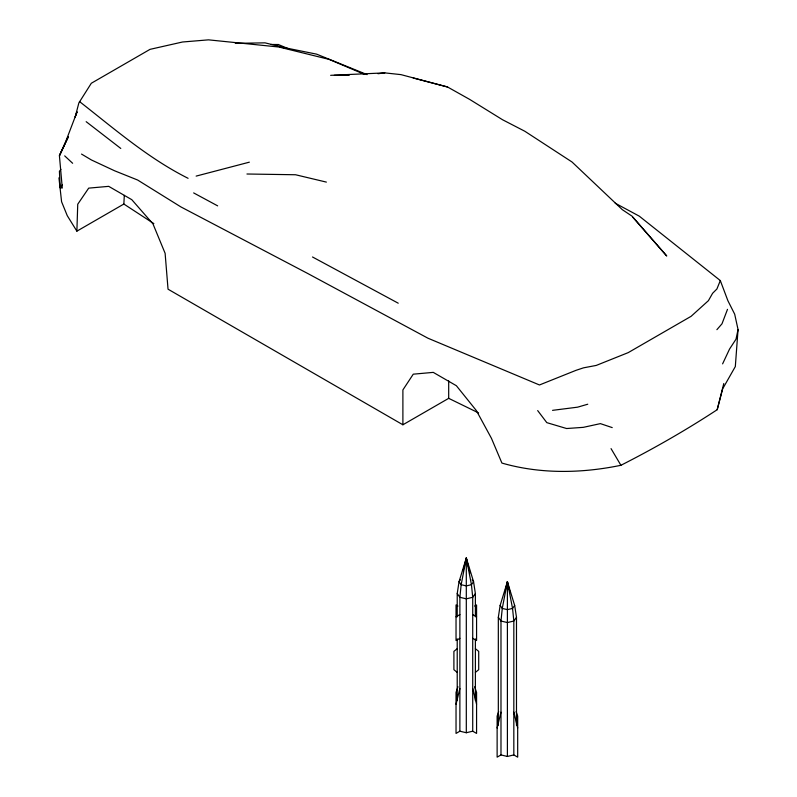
<?xml version="1.0" encoding="UTF-8"?>
<svg xmlns="http://www.w3.org/2000/svg" width="797" height="797" viewBox="0 0 797 797"><rect width="100%" height="100%" fill="white"/><g stroke="black" fill="none" stroke-linecap="round" stroke-linejoin="round"><path stroke-width="1.2" d="M124.312 195.365L123.854 204.042L76.881 231.16L77.737 204.231L88.696 188.132L108.701 186.349L131.804 199.688L152.974 223.897L165.118 253.316L168.037 289.191L402.893 424.781L448.691 398.341L478.569 412.916M615.224 203.205L639.284 216.156L720.309 280.564L727.91 300.748L734.685 314.167L738.052 329.55L735.322 366.56L722.68 388.806L717.2 409.698A1065.32 615.055 0 0 1 620.913 465.289C581.77 473.398 540.565 474.215 501.911 463.067L491.45 438.33L476.377 410.604L456.372 385.718L433.269 372.378L413.264 374.172L402.893 389.922L402.893 424.781M457.219 616.848L457.219 593.586L459.042 581.73L466.305 558L473.567 581.73L475.381 593.586L475.381 616.848M498.324 725.18L498.324 617.316L500.137 605.451L507.4 581.73L514.673 605.451L516.486 617.316L516.486 725.18M468.586 567.225L466.305 558L461.164 584.689L459.879 597.302L459.879 731.198L456.033 733.419L456.033 692.404L457.956 686.735M509.97 592.111L507.4 581.73L502.269 608.42L500.984 621.022L500.984 754.928L497.129 757.15L497.129 716.134L498.673 711.601M738.052 329.55L736 339.203L729.554 349.046L722.6 363.87M456.033 704.269L459.879 688.488M497.129 728L500.984 712.209M463.167 570.682L466.305 558L471.445 584.689L472.721 597.302L472.721 731.198L476.576 733.419L476.576 692.404L474.653 686.735M505.408 589.8L507.4 581.73L512.541 608.42L513.826 621.022L513.826 754.928L517.681 757.15L517.681 716.134L516.137 711.601M717.2 409.698L723.776 383.536M727.502 309.336L721.992 323.801L716.892 329.669M720.309 280.564L716.911 288.982L712.598 293.296L708.413 300.668L691.089 316.329L628.245 352.613L596.246 365.425L583.484 367.845L576.002 370.336L539.469 384.971L427.909 338.187L307.602 273.421L180.919 206.931L137.652 180.032L114.559 170.767L91.456 159.988L81.533 154.08M68.283 136.815L59.416 155.704L62.286 188.042L60.203 187.703L59.416 171.295L60.911 169.343M68.333 136.875L59.416 155.704L65.762 141.458L77.1 111.799L75.157 117.049L78.873 102.913L91.316 83.257L150.025 49.354L182.513 42.002L208.495 39.85L278.91 47.023L329.101 59.386L364.309 74.3M460.457 579.748L459.042 581.73L461.164 584.689L466.305 585.925L471.445 584.689L473.567 581.73L472.153 579.748M475.381 593.586L472.721 597.302L466.305 598.836L459.879 597.302L457.219 593.586M514.673 605.451L512.541 608.42L507.4 609.645L502.269 608.42L500.137 605.451M516.486 617.316L513.826 621.022L507.4 622.567L500.984 621.022L498.324 617.316M60.203 187.703L62.445 184.824M457.219 648.678L453.901 651.388L453.901 669.689L457.219 672.409M475.381 672.409L478.708 669.689L478.708 651.388L475.381 648.678M456.033 616.808L459.879 614.587M474.653 606.059L476.576 604.943L476.576 640.539L472.721 638.317M459.879 638.317L456.033 640.539L456.033 604.943L457.956 606.059M587.768 404.218L577.596 407.167L552.55 410.345M196.132 176.107L249.351 162.17M459.879 731.198L466.305 732.732L472.721 731.198M500.984 754.928L507.4 756.463L513.826 754.928M275.901 44.971L278.342 44.522L289.65 49.255M377.977 73.722L384.812 72.886L400.971 74.629L447.555 86.993L469.642 99.386L502.518 119.729L524.834 131.256L572.027 162L622.377 209.711L632.031 216.156L666.74 255.996L632.878 217.302M330.645 75.326L384.812 72.886M235.314 43.337L264.983 42.849L285.595 47.9L316.568 54.136L367.118 74.619M334.361 75.316L349.235 75.287M270.95 44.473L278.342 44.522M246.95 174.005L295.548 174.752L326.381 182.105M279.827 47.073L285.595 47.9M413.235 77.996L447.555 86.993M612.216 427.6L600.39 423.625L583.344 427.341L566.607 428.527L546.802 422.639L537.676 410.585M193.651 192.914L217.661 205.865M312.504 256.983L398.231 303.199M188.092 178.309C148.182 158.314 114.389 128.835 79.441 101.508M472.721 614.587L476.576 616.808M123.854 204.042L153.851 223.608M86.166 121.682L120.785 148.451M64.687 155.873L72.637 163.285M76.881 231.16L67.267 215.688L61.588 201.751L58.948 177.831M611.05 448.621L620.913 465.289M469.154 569.536L470.011 572.993M513.826 712.209L517.681 728M472.721 688.488L476.576 704.269M507.4 581.73L507.4 756.463M475.381 638.885L475.381 700.563M466.305 558L466.305 732.732M457.219 638.885L457.219 700.563M448.691 380.906L448.691 398.341"/></g></svg>
